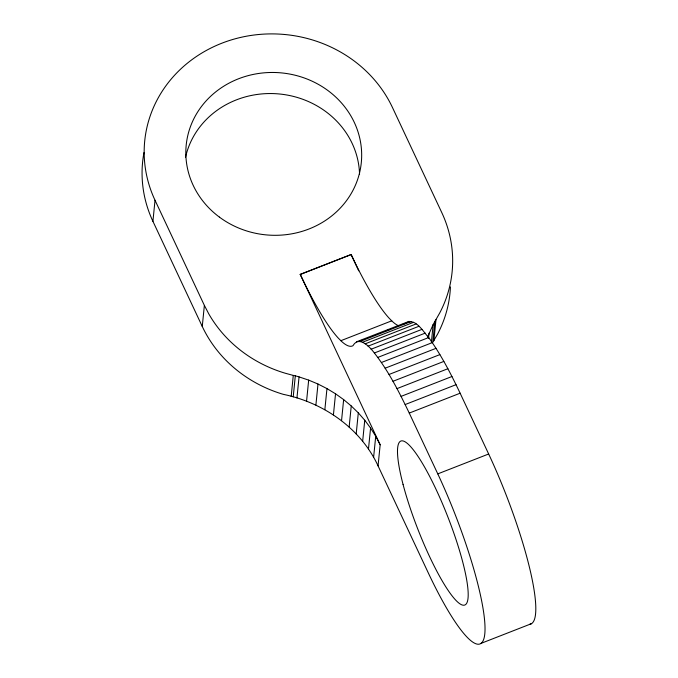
<?xml version="1.0" encoding="UTF-8"?>
<svg xmlns="http://www.w3.org/2000/svg" width="678" height="678" viewBox="0 0 678 678"><rect width="100%" height="100%" fill="white"/><g stroke="black" fill="none" stroke-linecap="round" stroke-linejoin="round"><path stroke-width="1.02" d="M397.74 325.381A129.668 23.883 68.7 0 1 392.325 321.414L389.274 318.346A129.668 23.883 68.7 0 1 351.119 254.504L300.235 274.378A129.668 23.883 68.7 0 0 338.398 338.229L341.449 341.288A129.668 23.883 68.7 0 0 353.026 345.644C358.899 335.296 369.934 346.983 374.349 352.992C388.714 371.281 399.215 392.215 409.258 413.08L437.785 473.88A129.668 23.883 68.7 0 1 484.812 633.71A129.668 23.883 68.7 0 1 427.971 572.215L378.053 465.862C360.637 428.149 323.423 402.647 283.37 394.359A129.668 119.887 5.7 0 1 202.264 326.474L152.923 221.333L155.025 200.264A129.668 119.887 5.7 0 1 221.808 43.223A129.668 119.887 5.7 0 1 392.46 107.505L441.802 212.646A129.668 119.887 5.7 0 1 439.675 313.05L433.166 324.508L427.606 337.008M202.264 326.474L204.366 305.397L155.025 200.264M378.053 465.862L380.163 444.785L300.235 274.378M291.176 396.494L293.277 375.417L285.472 373.29A129.668 119.887 5.7 0 1 208.807 313.939L204.366 305.397M293.218 396.884L295.32 375.807L293.277 375.417M296.947 397.969L299.057 376.9L295.32 375.807M306.566 401.198L308.668 380.121L299.057 376.9M315.889 405.105L317.99 384.028L308.668 380.121M324.855 409.673L326.966 388.596L317.99 384.028M333.423 414.877L335.534 393.799L326.966 388.596M358.721 270.819L351.119 254.504M341.543 420.674L343.644 399.605L335.534 393.799M349.145 427.038L351.246 405.969L343.644 399.605M356.196 433.937L358.298 412.86L351.246 405.969M362.654 441.31L364.756 420.233L358.298 412.86M368.468 449.124L370.578 428.047L364.756 420.233M373.612 457.319L375.722 436.251L370.578 428.047M428.564 338.347L429.089 333.076M431.377 342.415L433.166 324.508M434.878 321.287L432.776 342.365L437.573 334.118A129.668 119.887 5.7 0 0 450.446 286.921M433.878 340.746L435.979 319.669M406.147 323.042C415.453 317.338 423.267 331.856 428.674 337.551C441.192 354.865 450.963 373.968 460.133 393.206L488.66 453.997A129.668 23.883 68.7 0 1 529.857 624.226M300.227 274.471L351.111 254.597M340.865 340.695L391.74 320.821M356.475 341.814L409.122 321.321M359.187 341.39L362.12 340.237M386.579 330.686L389.519 329.533M402.232 324.567L405.173 323.423M360.298 341.331L411.182 321.457M362.628 342.204L413.512 322.33M365.213 343.822L416.097 323.948M368.044 346.17L418.919 326.296M371.095 349.238L421.97 329.355M374.349 352.992L425.225 333.118M377.79 357.425L428.674 337.551M381.4 362.51L432.276 342.636M385.146 368.205L436.022 348.331M389.011 374.476L439.886 354.602M392.969 381.29L443.844 361.416M396.994 388.613L447.87 368.73M401.071 396.376L451.946 376.502M405.164 404.554L456.04 384.68M409.258 413.08L460.133 393.206M437.785 473.88L488.66 453.997M480.753 643.481L531.628 623.607M375.722 436.251L380.163 444.785M152.923 221.333A129.668 119.887 5.7 0 1 143.982 152.558M185.501 157.372A87.987 81.352 5.7 0 1 279.463 93.988A87.987 81.352 5.7 0 1 359.543 174.28M219.401 217.104A87.987 81.352 5.7 0 0 360.781 166.712A87.987 81.352 5.7 0 0 241.054 77.843A87.987 81.352 5.7 0 0 219.401 217.104M403.046 484.372A87.987 16.204 68.7 0 0 464.294 605.166A87.987 16.204 68.7 0 0 431.293 479.592A87.987 16.204 68.7 0 0 403.046 484.372"/></g></svg>
